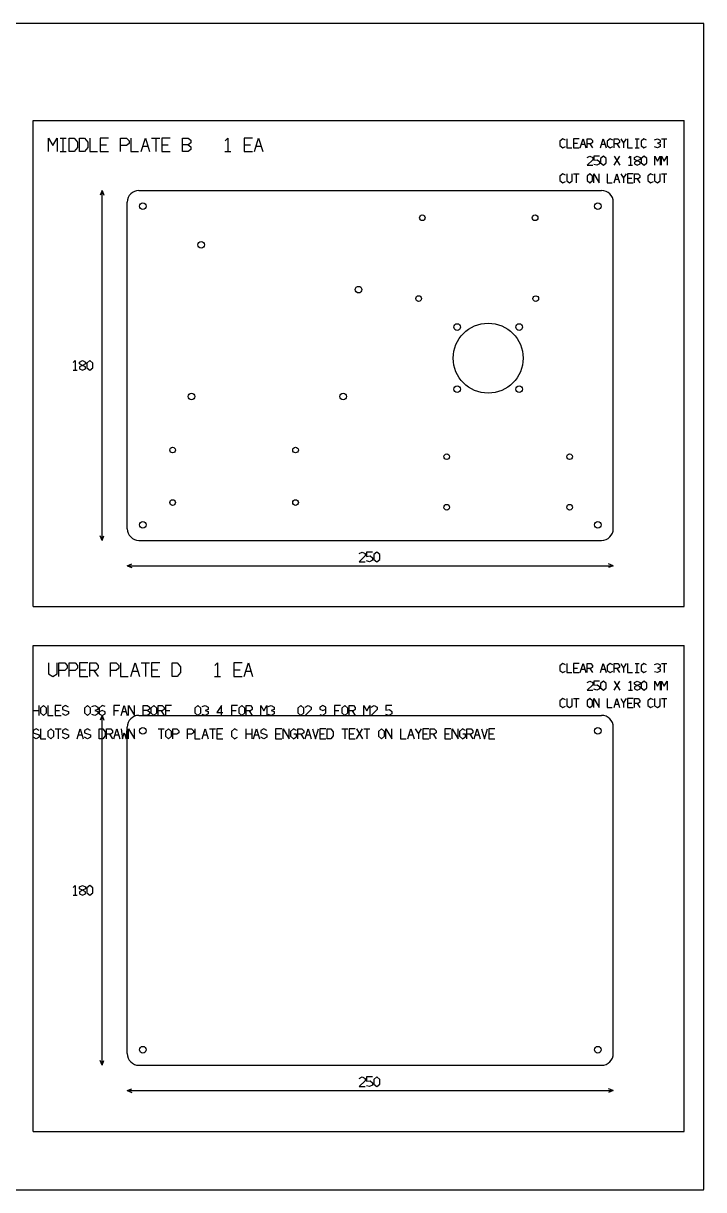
# Model space of a CAD drawing. Header units: millimetres. Extents: x 0 to 700, y 0 to 600.
# Drawn here: x 350 to 700, y 0 to 600 of the extents above; entities that cross this region are included whole.
import ezdxf

# ---------------------------------------------------------------- set-up
doc = ezdxf.new("R2010")
doc.units = ezdxf.units.MM

msp = doc.modelspace()

# ---------------------------------------------------------------- linework, layer by layer
at = {"layer": 'CUT'}
for p, q in [((409.5, 514), (647.5, 514)), ((403.5, 340), (403.5, 508)), ((653.5, 340), (653.5, 508)), ((409.5, 334), (647.5, 334)), ((409.5, 244), (647.5, 244)), ((403.5, 70), (403.5, 238)), ((653.5, 70), (653.5, 238)), ((409.5, 64), (647.5, 64))]:
    msp.add_line(p, q, dxfattribs=at)
for centre, radius in [((411.5, 506), 1.7), ((645.5, 506), 1.7), ((555.2655, 499.966), 1.45), ((613.2655, 499.966), 1.45), ((441.5, 486), 1.7), ((522.49, 463), 1.7), ((553.3655, 458.396), 1.45), ((613.6155, 458.366), 1.45), ((589.13, 427.76), 18), ((573.13, 443.76), 1.7), ((605.13, 443.76), 1.7), ((436.5, 408), 1.7), ((514.5, 408), 1.7), ((573.13, 411.76), 1.7), ((605.13, 411.76), 1.7), ((426.7925, 380.5), 1.45), ((490.0425, 380.5), 1.45), ((567.7925, 377.0595), 1.45), ((631.0425, 377.0595), 1.45), ((426.7925, 353.475), 1.45), ((490.0425, 353.475), 1.45), ((567.7925, 351.0595), 1.45), ((631.0425, 351.0595), 1.45), ((411.5, 342), 1.7), ((645.5, 342), 1.7), ((411.5, 236), 1.7), ((645.5, 236), 1.7), ((411.5, 72), 1.7), ((645.5, 72), 1.7)]:
    msp.add_circle(centre, radius, dxfattribs=at)
for centre, start, end in [((409.5, 508), 90, 180), ((647.5, 508), 0, 90), ((409.5, 340), 180, 270), ((647.5, 340), 270, 360), ((409.5, 238), 90, 180), ((647.5, 238), 0, 90), ((409.5, 70), 180, 270), ((647.5, 70), 270, 360)]:
    msp.add_arc(centre, 6, start, end, dxfattribs=at)
at = {"layer": 'DIM'}
for p, q in [((355, 550), (690, 550)), ((355, 300), (355, 550)), ((690, 300), (690, 550)), ((363, 534), (363, 541)), ((363, 541), (365.17, 537.15)), ((365.17, 537.15), (367.34, 541)), ((367.34, 541), (367.34, 534)), ((368.9458, 541), (371.9838, 541)), ((370.4648, 534), (370.4648, 541)), ((373.5896, 534), (373.5896, 541)), ((373.5896, 541), (376.1936, 541)), ((376.1936, 541), (377.9296, 538.9)), ((378.8844, 534), (378.8844, 541)), ((378.8844, 541), (381.4884, 541)), ((381.4884, 541), (383.2244, 538.9)), ((384.1792, 541), (384.1792, 534)), ((393.814, 541), (389.474, 541)), ((389.474, 541), (389.474, 534)), ((400.0636, 534), (400.0636, 541)), ((400.0636, 541), (403.1016, 541)), ((403.1016, 541), (404.4036, 539.6)), ((405.3584, 541), (405.3584, 534)), ((410.6532, 534), (412.8232, 541)), ((412.8232, 541), (414.9932, 534)), ((415.948, 541), (420.288, 541)), ((418.118, 541), (418.118, 534)), ((425.5828, 541), (421.2428, 541)), ((421.2428, 541), (421.2428, 534)), ((431.8324, 534), (431.8324, 541)), ((431.8324, 541), (434.8704, 541)), ((434.8704, 541), (436.1724, 539.95)), ((453.8796, 539.6), (455.1816, 541)), ((455.1816, 541), (455.1816, 534)), ((467.9412, 541), (463.6012, 541)), ((463.6012, 541), (463.6012, 534)), ((468.896, 534), (471.066, 541)), ((471.066, 541), (473.236, 534)), ((627.49, 540.6), (626.064, 539.45)), ((628.916, 539.91), (627.49, 540.6)), ((629.5434, 540.6), (629.5434, 536)), ((635.8749, 540.6), (633.0229, 540.6)), ((633.0229, 540.6), (633.0229, 536)), ((636.5023, 536), (637.9283, 540.6)), ((637.9283, 540.6), (639.3543, 536)), ((639.9818, 536), (639.9818, 540.6)), ((639.9818, 540.6), (641.9782, 540.6)), ((641.9782, 540.6), (642.8338, 539.68)), ((646.9406, 536), (648.3666, 540.6)), ((648.3666, 540.6), (649.7926, 536)), ((651.8461, 540.6), (650.4201, 539.45)), ((653.2721, 539.91), (651.8461, 540.6)), ((653.8995, 536), (653.8995, 540.6)), ((653.8995, 540.6), (655.8959, 540.6)), ((655.8959, 540.6), (656.7515, 539.68)), ((657.379, 540.6), (658.805, 538.3)), ((658.805, 538.3), (660.231, 540.6)), ((660.8584, 540.6), (660.8584, 536)), ((664.7656, 540.6), (666.762, 540.6)), ((665.7638, 536), (665.7638, 540.6)), ((669.2433, 540.6), (667.8173, 539.45)), ((670.6693, 539.91), (669.2433, 540.6)), ((674.7762, 540.14), (676.2022, 540.6)), ((676.2022, 540.6), (677.6282, 539.91)), ((678.2556, 540.6), (681.1076, 540.6)), ((679.6816, 540.6), (679.6816, 536)), ((368.9458, 534), (371.9838, 534)), ((376.1936, 534), (373.5896, 534)), ((377.9296, 536.1), (376.1936, 534)), ((377.9296, 538.9), (377.9296, 536.1)), ((381.4884, 534), (378.8844, 534)), ((383.2244, 536.1), (381.4884, 534)), ((383.2244, 538.9), (383.2244, 536.1)), ((384.1792, 534), (388.0852, 534)), ((389.474, 537.5), (392.729, 537.5)), ((389.474, 534), (393.814, 534)), ((403.1016, 537.15), (400.0636, 537.15)), ((404.4036, 538.2), (403.1016, 537.15)), ((404.4036, 539.6), (404.4036, 538.2)), ((405.3584, 534), (409.2644, 534)), ((411.608, 536.8), (414.0384, 536.8)), ((421.2428, 537.5), (424.4978, 537.5)), ((421.2428, 534), (425.5828, 534)), ((434.8704, 537.5), (431.8324, 537.5)), ((434.8704, 534), (431.8324, 534)), ((436.1724, 538.55), (434.8704, 537.5)), ((434.8704, 537.5), (436.1724, 536.45)), ((436.1724, 535.05), (434.8704, 534)), ((436.1724, 539.95), (436.1724, 538.55)), ((436.1724, 536.45), (436.1724, 535.05)), ((453.6626, 534), (456.7006, 534)), ((463.6012, 537.5), (466.8562, 537.5)), ((463.6012, 534), (467.9412, 534)), ((469.8508, 536.8), (472.2812, 536.8)), ((626.064, 539.45), (626.064, 537.15)), ((626.064, 537.15), (627.49, 536)), ((627.49, 536), (628.916, 536.69)), ((629.5434, 536), (632.1102, 536)), ((633.0229, 538.3), (635.1619, 538.3)), ((633.0229, 536), (635.8749, 536)), ((637.1298, 537.84), (638.7269, 537.84)), ((641.9782, 538.07), (639.9818, 538.07)), ((641.4078, 538.07), (642.8338, 536)), ((642.8338, 538.76), (641.9782, 538.07)), ((642.8338, 539.68), (642.8338, 538.76)), ((647.5681, 537.84), (649.1652, 537.84)), ((650.4201, 539.45), (650.4201, 537.15)), ((650.4201, 537.15), (651.8461, 536)), ((651.8461, 536), (653.2721, 536.69)), ((655.8959, 538.07), (653.8995, 538.07)), ((655.3255, 538.07), (656.7515, 536)), ((656.7515, 538.76), (655.8959, 538.07)), ((656.7515, 539.68), (656.7515, 538.76)), ((658.805, 538.3), (658.805, 536)), ((660.8584, 536), (663.4252, 536)), ((664.7656, 536), (666.762, 536)), ((667.8173, 539.45), (667.8173, 537.15)), ((667.8173, 537.15), (669.2433, 536)), ((669.2433, 536), (670.6693, 536.69)), ((676.2022, 536), (674.7762, 536.46)), ((677.6282, 538.76), (676.2022, 538.3)), ((676.2022, 538.3), (677.6282, 537.84)), ((677.6282, 536.69), (676.2022, 536)), ((677.6282, 539.91), (677.6282, 538.76)), ((677.6282, 537.84), (677.6282, 536.69)), ((640.048, 530.91), (641.474, 531.6)), ((642.9, 529.76), (640.048, 527)), ((641.474, 531.6), (642.9, 530.91)), ((642.9, 530.91), (642.9, 529.76)), ((646.3794, 531.6), (643.5274, 531.6)), ((643.5274, 531.6), (643.5274, 529.53)), ((643.5274, 529.53), (645.2386, 529.76)), ((645.2386, 529.76), (646.3794, 528.84)), ((646.3794, 528.84), (646.3794, 527.69)), ((648.4329, 531.6), (647.0069, 530.45)), ((647.0069, 530.45), (647.0069, 528.15)), ((647.0069, 528.15), (648.4329, 527)), ((649.8589, 530.45), (648.4329, 531.6)), ((648.4329, 527), (649.8589, 528.15)), ((649.8589, 528.15), (649.8589, 530.45)), ((653.9658, 527), (656.8178, 531.6)), ((653.9658, 531.6), (656.8178, 527)), ((661.495, 530.68), (662.3506, 531.6)), ((662.3506, 531.6), (662.3506, 527)), ((664.4041, 530.91), (665.8301, 531.6)), ((664.4041, 529.99), (664.4041, 530.91)), ((665.8301, 529.3), (664.4041, 529.99)), ((665.8301, 529.3), (664.4041, 528.61)), ((664.4041, 528.61), (664.4041, 527.69)), ((665.8301, 531.6), (667.2561, 530.91)), ((667.2561, 529.99), (665.8301, 529.3)), ((667.2561, 528.61), (665.8301, 529.3)), ((667.2561, 530.91), (667.2561, 529.99)), ((667.2561, 527.69), (667.2561, 528.61)), ((669.3095, 531.6), (667.8835, 530.45)), ((667.8835, 530.45), (667.8835, 528.15)), ((667.8835, 528.15), (669.3095, 527)), ((670.7355, 530.45), (669.3095, 531.6)), ((669.3095, 527), (670.7355, 528.15)), ((670.7355, 528.15), (670.7355, 530.45)), ((674.8424, 527), (674.8424, 531.6)), ((674.8424, 531.6), (676.2684, 529.07)), ((676.2684, 529.07), (677.6944, 531.6)), ((677.6944, 531.6), (677.6944, 527)), ((678.3218, 527), (678.3218, 531.6)), ((678.3218, 531.6), (679.7478, 529.07)), ((679.7478, 529.07), (681.1738, 531.6)), ((681.1738, 531.6), (681.1738, 527)), ((627.49, 522.6), (626.064, 521.45)), ((628.916, 521.91), (627.49, 522.6)), ((629.5434, 522.6), (629.5434, 518.92)), ((632.3954, 518.92), (632.3954, 522.6)), ((633.0229, 522.6), (635.8749, 522.6)), ((634.4489, 522.6), (634.4489, 518)), ((641.4078, 522.6), (639.9818, 521.45)), ((640.048, 527), (642.9, 527)), ((642.8338, 521.45), (641.4078, 522.6)), ((643.4612, 518), (643.4612, 522.6)), ((643.4612, 522.6), (646.3132, 518)), ((644.9534, 527), (643.5274, 527.46)), ((646.3794, 527.69), (644.9534, 527)), ((646.3132, 518), (646.3132, 522.6)), ((650.4201, 522.6), (650.4201, 518)), ((653.8995, 518), (655.3255, 522.6)), ((655.3255, 522.6), (656.7515, 518)), ((657.379, 522.6), (658.805, 520.3)), ((658.805, 520.3), (660.231, 522.6)), ((663.7104, 522.6), (660.8584, 522.6)), ((660.8584, 522.6), (660.8584, 518)), ((661.3524, 527), (663.3488, 527)), ((664.3378, 518), (664.3378, 522.6)), ((664.3378, 522.6), (666.3342, 522.6)), ((664.4041, 527.69), (665.8301, 527)), ((665.8301, 527), (667.2561, 527.69)), ((666.3342, 522.6), (667.1898, 521.68)), ((672.7227, 522.6), (671.2967, 521.45)), ((674.1487, 521.91), (672.7227, 522.6)), ((674.7762, 522.6), (674.7762, 518.92)), ((677.6282, 518.92), (677.6282, 522.6)), ((678.2556, 522.6), (681.1076, 522.6)), ((679.6816, 522.6), (679.6816, 518)), ((626.064, 521.45), (626.064, 519.15)), ((626.064, 519.15), (627.49, 518)), ((627.49, 518), (628.916, 518.69)), ((629.5434, 518.92), (630.9694, 518)), ((630.9694, 518), (632.3954, 518.92)), ((639.9818, 521.45), (639.9818, 519.15)), ((639.9818, 519.15), (641.4078, 518)), ((641.4078, 518), (642.8338, 519.15)), ((642.8338, 519.15), (642.8338, 521.45)), ((650.4201, 518), (652.9869, 518)), ((654.527, 519.84), (656.1241, 519.84)), ((658.805, 520.3), (658.805, 518)), ((660.8584, 520.3), (662.9974, 520.3)), ((660.8584, 518), (663.7104, 518)), ((666.3342, 520.07), (664.3378, 520.07)), ((665.7638, 520.07), (667.1898, 518)), ((667.1898, 520.76), (666.3342, 520.07)), ((667.1898, 521.68), (667.1898, 520.76)), ((671.2967, 521.45), (671.2967, 519.15)), ((671.2967, 519.15), (672.7227, 518)), ((672.7227, 518), (674.1487, 518.69)), ((674.7762, 518.92), (676.2022, 518)), ((676.2022, 518), (677.6282, 518.92)), ((390.5, 514), (389.54, 511.6)), ((390.5, 334), (390.5, 514)), ((390.5, 514), (391.46, 511.6)), ((375.72, 425.5), (376.65, 426.5)), ((376.65, 426.5), (376.65, 421.5)), ((378.882, 425.75), (380.432, 426.5)), ((380.432, 426.5), (381.982, 425.75)), ((384.214, 426.5), (382.664, 425.25)), ((385.764, 425.25), (384.214, 426.5)), ((375.565, 421.5), (377.735, 421.5)), ((378.882, 424.75), (378.882, 425.75)), ((380.432, 424), (378.882, 424.75)), ((380.432, 424), (378.882, 423.25)), ((378.882, 423.25), (378.882, 422.25)), ((378.882, 422.25), (380.432, 421.5)), ((381.982, 424.75), (380.432, 424)), ((381.982, 423.25), (380.432, 424)), ((380.432, 421.5), (381.982, 422.25)), ((381.982, 425.75), (381.982, 424.75)), ((381.982, 422.25), (381.982, 423.25)), ((382.664, 425.25), (382.664, 422.75)), ((382.664, 422.75), (384.214, 421.5)), ((384.214, 421.5), (385.764, 422.75)), ((385.764, 422.75), (385.764, 425.25)), ((390.5, 334), (389.54, 336.4)), ((390.5, 334), (391.46, 336.4)), ((522.8, 327.25), (524.35, 328)), ((525.9, 326), (522.8, 323)), ((524.35, 328), (525.9, 327.25)), ((525.9, 327.25), (525.9, 326)), ((529.682, 328), (526.582, 328)), ((526.582, 328), (526.582, 325.75)), ((526.582, 325.75), (528.442, 326)), ((528.442, 326), (529.682, 325)), ((529.682, 325), (529.682, 323.75)), ((531.914, 328), (530.364, 326.75)), ((530.364, 326.75), (530.364, 324.25)), ((530.364, 324.25), (531.914, 323)), ((533.464, 326.75), (531.914, 328)), ((531.914, 323), (533.464, 324.25)), ((533.464, 324.25), (533.464, 326.75)), ((403.5, 321), (405.9, 321.96)), ((403.5, 321), (653.5, 321)), ((403.5, 321), (405.9, 320.04)), ((522.8, 323), (525.9, 323)), ((528.132, 323), (526.582, 323.5)), ((529.682, 323.75), (528.132, 323)), ((653.5, 321), (651.1, 321.96)), ((653.5, 321), (651.1, 320.04)), ((355, 300), (690, 300)), ((355, 280), (690, 280)), ((355, 30), (355, 280)), ((690, 30), (690, 280)), ((363, 271), (363, 265.4)), ((367.34, 265.4), (367.34, 271)), ((368.2948, 264), (368.2948, 271)), ((368.2948, 271), (371.3328, 271)), ((371.3328, 271), (372.6348, 269.6)), ((373.5896, 264), (373.5896, 271)), ((373.5896, 271), (376.6276, 271)), ((376.6276, 271), (377.9296, 269.6)), ((383.2244, 271), (378.8844, 271)), ((378.8844, 271), (378.8844, 264)), ((384.1792, 264), (384.1792, 271)), ((384.1792, 271), (387.2172, 271)), ((387.2172, 271), (388.5192, 269.6)), ((394.7688, 264), (394.7688, 271)), ((394.7688, 271), (397.8068, 271)), ((397.8068, 271), (399.1088, 269.6)), ((400.0636, 271), (400.0636, 264)), ((405.3584, 264), (407.5284, 271)), ((407.5284, 271), (409.6984, 264)), ((410.6532, 271), (414.9932, 271)), ((412.8232, 271), (412.8232, 264)), ((420.288, 271), (415.948, 271)), ((415.948, 271), (415.948, 264)), ((426.5376, 264), (426.5376, 271)), ((426.5376, 271), (429.1416, 271)), ((429.1416, 271), (430.8776, 268.9)), ((448.5848, 269.6), (449.8868, 271)), ((449.8868, 271), (449.8868, 264)), ((462.6464, 271), (458.3064, 271)), ((458.3064, 271), (458.3064, 264)), ((463.6012, 264), (465.7712, 271)), ((465.7712, 271), (467.9412, 264)), ((627.49, 270.6), (626.064, 269.45)), ((628.916, 269.91), (627.49, 270.6)), ((629.5434, 270.6), (629.5434, 266)), ((635.8749, 270.6), (633.0229, 270.6)), ((633.0229, 270.6), (633.0229, 266)), ((636.5023, 266), (637.9283, 270.6)), ((637.9283, 270.6), (639.3543, 266)), ((639.9818, 266), (639.9818, 270.6)), ((639.9818, 270.6), (641.9782, 270.6)), ((641.9782, 270.6), (642.8338, 269.68)), ((646.9406, 266), (648.3666, 270.6)), ((648.3666, 270.6), (649.7926, 266)), ((651.8461, 270.6), (650.4201, 269.45)), ((653.2721, 269.91), (651.8461, 270.6)), ((653.8995, 266), (653.8995, 270.6)), ((653.8995, 270.6), (655.8959, 270.6)), ((655.8959, 270.6), (656.7515, 269.68)), ((657.379, 270.6), (658.805, 268.3)), ((658.805, 268.3), (660.231, 270.6)), ((660.8584, 270.6), (660.8584, 266)), ((664.7656, 270.6), (666.762, 270.6)), ((665.7638, 266), (665.7638, 270.6)), ((669.2433, 270.6), (667.8173, 269.45)), ((670.6693, 269.91), (669.2433, 270.6)), ((674.7762, 270.14), (676.2022, 270.6)), ((676.2022, 270.6), (677.6282, 269.91)), ((678.2556, 270.6), (681.1076, 270.6)), ((679.6816, 270.6), (679.6816, 266)), ((363, 265.4), (365.17, 264)), ((365.17, 264), (367.34, 265.4)), ((371.3328, 267.15), (368.2948, 267.15)), ((372.6348, 268.2), (371.3328, 267.15)), ((372.6348, 269.6), (372.6348, 268.2)), ((376.6276, 267.15), (373.5896, 267.15)), ((377.9296, 268.2), (376.6276, 267.15)), ((377.9296, 269.6), (377.9296, 268.2)), ((378.8844, 267.5), (382.1394, 267.5)), ((378.8844, 264), (383.2244, 264)), ((387.2172, 267.15), (384.1792, 267.15)), ((386.3492, 267.15), (388.5192, 264)), ((388.5192, 268.2), (387.2172, 267.15)), ((388.5192, 269.6), (388.5192, 268.2)), ((397.8068, 267.15), (394.7688, 267.15)), ((399.1088, 268.2), (397.8068, 267.15)), ((399.1088, 269.6), (399.1088, 268.2)), ((400.0636, 264), (403.9696, 264)), ((406.3132, 266.8), (408.7436, 266.8)), ((415.948, 267.5), (419.203, 267.5)), ((415.948, 264), (420.288, 264)), ((429.1416, 264), (426.5376, 264)), ((430.8776, 266.1), (429.1416, 264)), ((430.8776, 268.9), (430.8776, 266.1)), ((448.3678, 264), (451.4058, 264)), ((458.3064, 267.5), (461.5614, 267.5)), ((458.3064, 264), (462.6464, 264)), ((464.556, 266.8), (466.9864, 266.8)), ((626.064, 269.45), (626.064, 267.15)), ((626.064, 267.15), (627.49, 266)), ((627.49, 266), (628.916, 266.69)), ((629.5434, 266), (632.1102, 266)), ((633.0229, 268.3), (635.1619, 268.3)), ((633.0229, 266), (635.8749, 266)), ((637.1298, 267.84), (638.7269, 267.84)), ((641.9782, 268.07), (639.9818, 268.07)), ((641.4078, 268.07), (642.8338, 266)), ((642.8338, 268.76), (641.9782, 268.07)), ((642.8338, 269.68), (642.8338, 268.76)), ((647.5681, 267.84), (649.1652, 267.84)), ((650.4201, 269.45), (650.4201, 267.15)), ((650.4201, 267.15), (651.8461, 266)), ((651.8461, 266), (653.2721, 266.69)), ((655.8959, 268.07), (653.8995, 268.07)), ((655.3255, 268.07), (656.7515, 266)), ((656.7515, 268.76), (655.8959, 268.07)), ((656.7515, 269.68), (656.7515, 268.76)), ((658.805, 268.3), (658.805, 266)), ((660.8584, 266), (663.4252, 266)), ((664.7656, 266), (666.762, 266)), ((667.8173, 269.45), (667.8173, 267.15)), ((667.8173, 267.15), (669.2433, 266)), ((669.2433, 266), (670.6693, 266.69)), ((676.2022, 266), (674.7762, 266.46)), ((677.6282, 268.76), (676.2022, 268.3)), ((676.2022, 268.3), (677.6282, 267.84)), ((677.6282, 266.69), (676.2022, 266)), ((677.6282, 269.91), (677.6282, 268.76)), ((677.6282, 267.84), (677.6282, 266.69)), ((640.048, 260.91), (641.474, 261.6)), ((642.9, 259.76), (640.048, 257)), ((641.474, 261.6), (642.9, 260.91)), ((642.9, 260.91), (642.9, 259.76)), ((646.3794, 261.6), (643.5274, 261.6)), ((643.5274, 261.6), (643.5274, 259.53)), ((643.5274, 259.53), (645.2386, 259.76)), ((645.2386, 259.76), (646.3794, 258.84)), ((646.3794, 258.84), (646.3794, 257.69)), ((648.4329, 261.6), (647.0069, 260.45)), ((647.0069, 260.45), (647.0069, 258.15)), ((647.0069, 258.15), (648.4329, 257)), ((649.8589, 260.45), (648.4329, 261.6)), ((648.4329, 257), (649.8589, 258.15)), ((649.8589, 258.15), (649.8589, 260.45)), ((653.9658, 257), (656.8178, 261.6)), ((653.9658, 261.6), (656.8178, 257)), ((661.495, 260.68), (662.3506, 261.6)), ((662.3506, 261.6), (662.3506, 257)), ((664.4041, 260.91), (665.8301, 261.6)), ((664.4041, 259.99), (664.4041, 260.91)), ((665.8301, 259.3), (664.4041, 259.99)), ((665.8301, 259.3), (664.4041, 258.61)), ((664.4041, 258.61), (664.4041, 257.69)), ((665.8301, 261.6), (667.2561, 260.91)), ((667.2561, 259.99), (665.8301, 259.3)), ((667.2561, 258.61), (665.8301, 259.3)), ((667.2561, 260.91), (667.2561, 259.99)), ((667.2561, 257.69), (667.2561, 258.61)), ((669.3095, 261.6), (667.8835, 260.45)), ((667.8835, 260.45), (667.8835, 258.15)), ((667.8835, 258.15), (669.3095, 257)), ((670.7355, 260.45), (669.3095, 261.6)), ((669.3095, 257), (670.7355, 258.15)), ((670.7355, 258.15), (670.7355, 260.45)), ((674.8424, 257), (674.8424, 261.6)), ((674.8424, 261.6), (676.2684, 259.07)), ((676.2684, 259.07), (677.6944, 261.6)), ((677.6944, 261.6), (677.6944, 257)), ((678.3218, 257), (678.3218, 261.6)), ((678.3218, 261.6), (679.7478, 259.07)), ((679.7478, 259.07), (681.1738, 261.6)), ((681.1738, 261.6), (681.1738, 257)), ((627.49, 252.6), (626.064, 251.45)), ((628.916, 251.91), (627.49, 252.6)), ((629.5434, 252.6), (629.5434, 248.92)), ((632.3954, 248.92), (632.3954, 252.6)), ((633.0229, 252.6), (635.8749, 252.6)), ((634.4489, 252.6), (634.4489, 248)), ((641.4078, 252.6), (639.9818, 251.45)), ((640.048, 257), (642.9, 257)), ((642.8338, 251.45), (641.4078, 252.6)), ((643.4612, 248), (643.4612, 252.6)), ((643.4612, 252.6), (646.3132, 248)), ((644.9534, 257), (643.5274, 257.46)), ((646.3794, 257.69), (644.9534, 257)), ((646.3132, 248), (646.3132, 252.6)), ((650.4201, 252.6), (650.4201, 248)), ((653.8995, 248), (655.3255, 252.6)), ((655.3255, 252.6), (656.7515, 248)), ((657.379, 252.6), (658.805, 250.3)), ((658.805, 250.3), (660.231, 252.6)), ((663.7104, 252.6), (660.8584, 252.6)), ((660.8584, 252.6), (660.8584, 248)), ((661.3524, 257), (663.3488, 257)), ((664.3378, 248), (664.3378, 252.6)), ((664.3378, 252.6), (666.3342, 252.6)), ((664.4041, 257.69), (665.8301, 257)), ((665.8301, 257), (667.2561, 257.69)), ((666.3342, 252.6), (667.1898, 251.68)), ((672.7227, 252.6), (671.2967, 251.45)), ((674.1487, 251.91), (672.7227, 252.6)), ((674.7762, 252.6), (674.7762, 248.92)), ((677.6282, 248.92), (677.6282, 252.6)), ((678.2556, 252.6), (681.1076, 252.6)), ((679.6816, 252.6), (679.6816, 248)), ((355, 244), (355, 249)), ((355, 246.5), (358.1, 246.5)), ((358.1, 244), (358.1, 249)), ((360.332, 249), (358.782, 247.75)), ((358.782, 247.75), (358.782, 245.25)), ((361.882, 247.75), (360.332, 249)), ((361.882, 245.25), (361.882, 247.75)), ((362.564, 249), (362.564, 244)), ((369.446, 249), (366.346, 249)), ((366.346, 249), (366.346, 244)), ((366.346, 246.5), (368.671, 246.5)), ((371.678, 249), (370.128, 248.25)), ((370.128, 248.25), (370.128, 247)), ((370.128, 247), (373.228, 246)), ((373.228, 248.25), (371.678, 249)), ((373.228, 246), (373.228, 244.75)), ((383.024, 249), (381.474, 247.75)), ((381.474, 247.75), (381.474, 245.25)), ((384.574, 247.75), (383.024, 249)), ((384.574, 245.25), (384.574, 247.75)), ((385.256, 248.5), (386.806, 249)), ((386.806, 249), (388.356, 248.25)), ((388.356, 247), (386.806, 246.5)), ((386.806, 246.5), (388.356, 246)), ((388.356, 248.25), (388.356, 247)), ((388.356, 246), (388.356, 244.75)), ((390.588, 249), (389.038, 247.75)), ((389.038, 247.75), (389.038, 244.75)), ((390.588, 246.5), (389.038, 245.75)), ((392.138, 248.5), (390.588, 249)), ((392.138, 245.75), (390.588, 246.5)), ((399.702, 249), (396.602, 249)), ((396.602, 249), (396.602, 244)), ((396.602, 246.5), (398.927, 246.5)), ((400.384, 244), (401.934, 249)), ((401.066, 246), (402.802, 246)), ((401.934, 249), (403.484, 244)), ((404.166, 244), (404.166, 249)), ((404.166, 249), (407.266, 244)), ((407.266, 244), (407.266, 249)), ((411.73, 244), (411.73, 249)), ((411.73, 249), (413.9, 249)), ((413.9, 246.5), (411.73, 246.5)), ((413.9, 249), (414.83, 248.25)), ((414.83, 247.25), (413.9, 246.5)), ((413.9, 246.5), (414.83, 245.75)), ((414.83, 248.25), (414.83, 247.25)), ((417.062, 249), (415.512, 247.75)), ((415.512, 247.75), (415.512, 245.25)), ((418.612, 247.75), (417.062, 249)), ((418.612, 245.25), (418.612, 247.75)), ((419.294, 244), (419.294, 249)), ((419.294, 249), (421.464, 249)), ((421.464, 246.25), (419.294, 246.25)), ((420.844, 246.25), (422.394, 244)), ((421.464, 249), (422.394, 248)), ((422.394, 247), (421.464, 246.25)), ((422.394, 248), (422.394, 247)), ((426.176, 249), (423.076, 249)), ((423.076, 249), (423.076, 244)), ((423.076, 246.5), (425.401, 246.5)), ((439.754, 249), (438.204, 247.75)), ((438.204, 247.75), (438.204, 245.25)), ((441.304, 247.75), (439.754, 249)), ((441.304, 245.25), (441.304, 247.75)), ((441.986, 248.5), (443.536, 249)), ((443.536, 249), (445.086, 248.25)), ((445.086, 247), (443.536, 246.5)), ((443.536, 246.5), (445.086, 246)), ((445.086, 248.25), (445.086, 247)), ((445.086, 246), (445.086, 244.75)), ((451.875, 249), (449.55, 245.5)), ((451.875, 244), (451.875, 249)), ((460.214, 249), (457.114, 249)), ((457.114, 249), (457.114, 244)), ((457.114, 246.5), (459.439, 246.5)), ((462.446, 249), (460.896, 247.75)), ((460.896, 247.75), (460.896, 245.25)), ((463.996, 247.75), (462.446, 249)), ((463.996, 245.25), (463.996, 247.75)), ((464.678, 244), (464.678, 249)), ((464.678, 249), (466.848, 249)), ((466.848, 246.25), (464.678, 246.25)), ((466.228, 246.25), (467.778, 244)), ((466.848, 249), (467.778, 248)), ((467.778, 247), (466.848, 246.25)), ((467.778, 248), (467.778, 247)), ((472.242, 244), (472.242, 249)), ((472.242, 249), (473.792, 246.25)), ((473.792, 246.25), (475.342, 249)), ((475.342, 249), (475.342, 244)), ((476.024, 248.5), (477.574, 249)), ((477.574, 249), (479.124, 248.25)), ((479.124, 247), (477.574, 246.5)), ((477.574, 246.5), (479.124, 246)), ((479.124, 248.25), (479.124, 247)), ((479.124, 246), (479.124, 244.75)), ((492.702, 249), (491.152, 247.75)), ((491.152, 247.75), (491.152, 245.25)), ((494.252, 247.75), (492.702, 249)), ((494.252, 245.25), (494.252, 247.75)), ((494.934, 248.25), (496.484, 249)), ((498.034, 247), (494.934, 244)), ((496.484, 249), (498.034, 248.25)), ((498.034, 248.25), (498.034, 247)), ((504.048, 249), (502.498, 248.25)), ((502.498, 248.25), (502.498, 247.25)), ((502.498, 247.25), (504.048, 246.5)), ((505.598, 248.25), (504.048, 249)), ((504.048, 246.5), (505.598, 247.25)), ((505.598, 245.25), (505.598, 248.25)), ((513.162, 249), (510.062, 249)), ((510.062, 249), (510.062, 244)), ((510.062, 246.5), (512.387, 246.5)), ((515.394, 249), (513.844, 247.75)), ((513.844, 247.75), (513.844, 245.25)), ((516.944, 247.75), (515.394, 249)), ((516.944, 245.25), (516.944, 247.75)), ((517.626, 244), (517.626, 249)), ((517.626, 249), (519.796, 249)), ((519.796, 246.25), (517.626, 246.25)), ((519.176, 246.25), (520.726, 244)), ((519.796, 249), (520.726, 248)), ((520.726, 247), (519.796, 246.25)), ((520.726, 248), (520.726, 247)), ((525.19, 244), (525.19, 249)), ((525.19, 249), (526.74, 246.25)), ((526.74, 246.25), (528.29, 249)), ((528.29, 249), (528.29, 244)), ((528.972, 248.25), (530.522, 249)), ((532.072, 247), (528.972, 244)), ((530.522, 249), (532.072, 248.25)), ((532.072, 248.25), (532.072, 247)), ((539.636, 249), (536.536, 249)), ((536.536, 249), (536.536, 246.75)), ((536.536, 246.75), (538.396, 247)), ((538.396, 247), (539.636, 246)), ((539.636, 246), (539.636, 244.75)), ((626.064, 251.45), (626.064, 249.15)), ((626.064, 249.15), (627.49, 248)), ((627.49, 248), (628.916, 248.69)), ((629.5434, 248.92), (630.9694, 248)), ((630.9694, 248), (632.3954, 248.92)), ((639.9818, 251.45), (639.9818, 249.15)), ((639.9818, 249.15), (641.4078, 248)), ((641.4078, 248), (642.8338, 249.15)), ((642.8338, 249.15), (642.8338, 251.45)), ((650.4201, 248), (652.9869, 248)), ((654.527, 249.84), (656.1241, 249.84)), ((658.805, 250.3), (658.805, 248)), ((660.8584, 250.3), (662.9974, 250.3)), ((660.8584, 248), (663.7104, 248)), ((666.3342, 250.07), (664.3378, 250.07)), ((665.7638, 250.07), (667.1898, 248)), ((667.1898, 250.76), (666.3342, 250.07)), ((667.1898, 251.68), (667.1898, 250.76)), ((671.2967, 251.45), (671.2967, 249.15)), ((671.2967, 249.15), (672.7227, 248)), ((672.7227, 248), (674.1487, 248.69)), ((674.7762, 248.92), (676.2022, 248)), ((676.2022, 248), (677.6282, 248.92)), ((358.782, 245.25), (360.332, 244)), ((360.332, 244), (361.882, 245.25)), ((362.564, 244), (365.354, 244)), ((366.346, 244), (369.446, 244)), ((371.678, 244), (370.128, 244.75)), ((373.228, 244.75), (371.678, 244)), ((381.474, 245.25), (383.024, 244)), ((383.024, 244), (384.574, 245.25)), ((386.806, 244), (385.256, 244.5)), ((388.356, 244.75), (386.806, 244)), ((389.038, 244.75), (390.588, 244)), ((390.5, 244), (389.54, 241.6)), ((390.5, 64), (390.5, 244)), ((390.5, 244), (391.46, 241.6)), ((390.588, 244), (392.138, 244.75)), ((392.138, 244.75), (392.138, 245.75)), ((413.9, 244), (411.73, 244)), ((414.83, 244.75), (413.9, 244)), ((414.83, 245.75), (414.83, 244.75)), ((415.512, 245.25), (417.062, 244)), ((417.062, 244), (418.612, 245.25)), ((423.076, 244), (426.176, 244)), ((438.204, 245.25), (439.754, 244)), ((439.754, 244), (441.304, 245.25)), ((443.536, 244), (441.986, 244.5)), ((445.086, 244.75), (443.536, 244)), ((447.008, 244), (447.628, 244)), ((449.55, 245.5), (452.65, 245.5)), ((460.896, 245.25), (462.446, 244)), ((462.446, 244), (463.996, 245.25)), ((477.574, 244), (476.024, 244.5)), ((479.124, 244.75), (477.574, 244)), ((491.152, 245.25), (492.702, 244)), ((492.702, 244), (494.252, 245.25)), ((494.934, 244), (498.034, 244)), ((499.956, 244), (500.576, 244)), ((502.498, 244.5), (504.048, 244)), ((504.048, 244), (505.598, 245.25)), ((513.844, 245.25), (515.394, 244)), ((515.394, 244), (516.944, 245.25)), ((528.972, 244), (532.072, 244)), ((533.994, 244), (534.614, 244)), ((538.086, 244), (536.536, 244.5)), ((539.636, 244.75), (538.086, 244)), ((356.55, 237), (355, 236.25)), ((355, 236.25), (355, 235)), ((355, 235), (358.1, 234)), ((358.1, 236.25), (356.55, 237)), ((358.1, 234), (358.1, 232.75)), ((358.782, 237), (358.782, 232)), ((364.114, 237), (362.564, 235.75)), ((362.564, 235.75), (362.564, 233.25)), ((365.664, 235.75), (364.114, 237)), ((365.664, 233.25), (365.664, 235.75)), ((366.346, 237), (369.446, 237)), ((367.896, 237), (367.896, 232)), ((371.678, 237), (370.128, 236.25)), ((370.128, 236.25), (370.128, 235)), ((370.128, 235), (373.228, 234)), ((373.228, 236.25), (371.678, 237)), ((373.228, 234), (373.228, 232.75)), ((377.692, 232), (379.242, 237)), ((378.374, 234), (380.11, 234)), ((379.242, 237), (380.792, 232)), ((383.024, 237), (381.474, 236.25)), ((381.474, 236.25), (381.474, 235)), ((381.474, 235), (384.574, 234)), ((384.574, 236.25), (383.024, 237)), ((384.574, 234), (384.574, 232.75)), ((389.038, 232), (389.038, 237)), ((389.038, 237), (390.898, 237)), ((390.898, 237), (392.138, 235.5)), ((392.138, 235.5), (392.138, 233.5)), ((392.82, 232), (392.82, 237)), ((392.82, 237), (394.99, 237)), ((394.99, 234.25), (392.82, 234.25)), ((394.37, 234.25), (395.92, 232)), ((394.99, 237), (395.92, 236)), ((395.92, 235), (394.99, 234.25)), ((395.92, 236), (395.92, 235)), ((396.602, 232), (398.152, 237)), ((397.284, 234), (399.02, 234)), ((398.152, 237), (399.702, 232)), ((400.384, 237), (401.004, 232)), ((401.004, 232), (401.934, 235)), ((401.934, 235), (402.864, 232)), ((402.864, 232), (403.484, 237)), ((404.166, 232), (404.166, 237)), ((404.166, 237), (407.266, 232)), ((407.266, 232), (407.266, 237)), ((419.294, 237), (422.394, 237)), ((420.844, 237), (420.844, 232)), ((424.626, 237), (423.076, 235.75)), ((423.076, 235.75), (423.076, 233.25)), ((426.176, 235.75), (424.626, 237)), ((426.176, 233.25), (426.176, 235.75)), ((426.858, 232), (426.858, 237)), ((426.858, 237), (429.028, 237)), ((429.028, 234.25), (426.858, 234.25)), ((429.028, 237), (429.958, 236)), ((429.958, 235), (429.028, 234.25)), ((429.958, 236), (429.958, 235)), ((434.422, 232), (434.422, 237)), ((434.422, 237), (436.592, 237)), ((436.592, 234.25), (434.422, 234.25)), ((436.592, 237), (437.522, 236)), ((437.522, 235), (436.592, 234.25)), ((437.522, 236), (437.522, 235)), ((438.204, 237), (438.204, 232)), ((441.986, 232), (443.536, 237)), ((442.668, 234), (444.404, 234)), ((443.536, 237), (445.086, 232)), ((445.768, 237), (448.868, 237)), ((447.318, 237), (447.318, 232)), ((452.65, 237), (449.55, 237)), ((449.55, 237), (449.55, 232)), ((449.55, 234.5), (451.875, 234.5)), ((458.664, 237), (457.114, 235.75)), ((457.114, 235.75), (457.114, 233.25)), ((460.214, 236.25), (458.664, 237)), ((464.678, 232), (464.678, 237)), ((464.678, 234.5), (467.778, 234.5)), ((467.778, 232), (467.778, 237)), ((468.46, 232), (470.01, 237)), ((469.142, 234), (470.878, 234)), ((470.01, 237), (471.56, 232)), ((473.792, 237), (472.242, 236.25)), ((472.242, 236.25), (472.242, 235)), ((472.242, 235), (475.342, 234)), ((475.342, 236.25), (473.792, 237)), ((475.342, 234), (475.342, 232.75)), ((482.906, 237), (479.806, 237)), ((479.806, 237), (479.806, 232)), ((479.806, 234.5), (482.131, 234.5)), ((483.588, 232), (483.588, 237)), ((483.588, 237), (486.688, 232)), ((486.688, 232), (486.688, 237)), ((488.92, 237), (487.37, 235.75)), ((487.37, 235.75), (487.37, 233.25)), ((490.47, 236.25), (488.92, 237)), ((490.47, 234.25), (489.075, 234.25)), ((490.47, 233), (490.47, 234.25)), ((491.152, 232), (491.152, 237)), ((491.152, 237), (493.322, 237)), ((493.322, 234.25), (491.152, 234.25)), ((492.702, 234.25), (494.252, 232)), ((493.322, 237), (494.252, 236)), ((494.252, 235), (493.322, 234.25)), ((494.252, 236), (494.252, 235)), ((494.934, 232), (496.484, 237)), ((495.616, 234), (497.352, 234)), ((496.484, 237), (498.034, 232)), ((498.716, 237), (500.266, 232)), ((500.266, 232), (501.816, 237)), ((505.598, 237), (502.498, 237)), ((502.498, 237), (502.498, 232)), ((502.498, 234.5), (504.823, 234.5)), ((506.28, 232), (506.28, 237)), ((506.28, 237), (508.14, 237)), ((508.14, 237), (509.38, 235.5)), ((509.38, 235.5), (509.38, 233.5)), ((513.844, 237), (516.944, 237)), ((515.394, 237), (515.394, 232)), ((520.726, 237), (517.626, 237)), ((517.626, 237), (517.626, 232)), ((517.626, 234.5), (519.951, 234.5)), ((521.408, 232), (524.508, 237)), ((521.408, 237), (524.508, 232)), ((525.19, 237), (528.29, 237)), ((526.74, 237), (526.74, 232)), ((534.304, 237), (532.754, 235.75)), ((532.754, 235.75), (532.754, 233.25)), ((535.854, 235.75), (534.304, 237)), ((535.854, 233.25), (535.854, 235.75)), ((536.536, 232), (536.536, 237)), ((536.536, 237), (539.636, 232)), ((539.636, 232), (539.636, 237)), ((544.1, 237), (544.1, 232)), ((547.882, 232), (549.432, 237)), ((548.564, 234), (550.3, 234)), ((549.432, 237), (550.982, 232)), ((551.664, 237), (553.214, 234.5)), ((553.214, 234.5), (554.764, 237)), ((553.214, 234.5), (553.214, 232)), ((558.546, 237), (555.446, 237)), ((555.446, 237), (555.446, 232)), ((555.446, 234.5), (557.771, 234.5)), ((559.228, 232), (559.228, 237)), ((559.228, 237), (561.398, 237)), ((561.398, 234.25), (559.228, 234.25)), ((560.778, 234.25), (562.328, 232)), ((561.398, 237), (562.328, 236)), ((562.328, 235), (561.398, 234.25)), ((562.328, 236), (562.328, 235)), ((569.892, 237), (566.792, 237)), ((566.792, 237), (566.792, 232)), ((566.792, 234.5), (569.117, 234.5)), ((570.574, 232), (570.574, 237)), ((570.574, 237), (573.674, 232)), ((573.674, 232), (573.674, 237)), ((575.906, 237), (574.356, 235.75)), ((574.356, 235.75), (574.356, 233.25)), ((577.456, 236.25), (575.906, 237)), ((577.456, 234.25), (576.061, 234.25)), ((577.456, 233), (577.456, 234.25)), ((578.138, 232), (578.138, 237)), ((578.138, 237), (580.308, 237)), ((580.308, 234.25), (578.138, 234.25)), ((579.688, 234.25), (581.238, 232)), ((580.308, 237), (581.238, 236)), ((581.238, 235), (580.308, 234.25)), ((581.238, 236), (581.238, 235)), ((581.92, 232), (583.47, 237)), ((582.602, 234), (584.338, 234)), ((583.47, 237), (585.02, 232)), ((585.702, 237), (587.252, 232)), ((587.252, 232), (588.802, 237)), ((592.584, 237), (589.484, 237)), ((589.484, 237), (589.484, 232)), ((589.484, 234.5), (591.809, 234.5)), ((356.55, 232), (355, 232.75)), ((358.1, 232.75), (356.55, 232)), ((358.782, 232), (361.572, 232)), ((362.564, 233.25), (364.114, 232)), ((364.114, 232), (365.664, 233.25)), ((371.678, 232), (370.128, 232.75)), ((373.228, 232.75), (371.678, 232)), ((383.024, 232), (381.474, 232.75)), ((384.574, 232.75), (383.024, 232)), ((390.898, 232), (389.038, 232)), ((392.138, 233.5), (390.898, 232)), ((423.076, 233.25), (424.626, 232)), ((424.626, 232), (426.176, 233.25)), ((438.204, 232), (440.994, 232)), ((449.55, 232), (452.65, 232)), ((457.114, 233.25), (458.664, 232)), ((458.664, 232), (460.214, 232.75)), ((473.792, 232), (472.242, 232.75)), ((475.342, 232.75), (473.792, 232)), ((479.806, 232), (482.906, 232)), ((487.37, 233.25), (488.92, 232)), ((488.92, 232), (490.47, 233)), ((502.498, 232), (505.598, 232)), ((508.14, 232), (506.28, 232)), ((509.38, 233.5), (508.14, 232)), ((517.626, 232), (520.726, 232)), ((532.754, 233.25), (534.304, 232)), ((534.304, 232), (535.854, 233.25)), ((544.1, 232), (546.89, 232)), ((555.446, 232), (558.546, 232)), ((566.792, 232), (569.892, 232)), ((574.356, 233.25), (575.906, 232)), ((575.906, 232), (577.456, 233)), ((589.484, 232), (592.584, 232)), ((375.72, 155.5), (376.65, 156.5)), ((376.65, 156.5), (376.65, 151.5)), ((378.882, 155.75), (380.432, 156.5)), ((380.432, 156.5), (381.982, 155.75)), ((384.214, 156.5), (382.664, 155.25)), ((385.764, 155.25), (384.214, 156.5)), ((375.565, 151.5), (377.735, 151.5)), ((378.882, 154.75), (378.882, 155.75)), ((380.432, 154), (378.882, 154.75)), ((380.432, 154), (378.882, 153.25)), ((378.882, 153.25), (378.882, 152.25)), ((378.882, 152.25), (380.432, 151.5)), ((381.982, 154.75), (380.432, 154)), ((381.982, 153.25), (380.432, 154)), ((380.432, 151.5), (381.982, 152.25)), ((381.982, 155.75), (381.982, 154.75)), ((381.982, 152.25), (381.982, 153.25)), ((382.664, 155.25), (382.664, 152.75)), ((382.664, 152.75), (384.214, 151.5)), ((384.214, 151.5), (385.764, 152.75)), ((385.764, 152.75), (385.764, 155.25)), ((390.5, 64), (389.54, 66.4)), ((390.5, 64), (391.46, 66.4)), ((522.8, 57.25), (524.35, 58)), ((525.9, 56), (522.8, 53)), ((524.35, 58), (525.9, 57.25)), ((525.9, 57.25), (525.9, 56)), ((529.682, 58), (526.582, 58)), ((526.582, 58), (526.582, 55.75)), ((526.582, 55.75), (528.442, 56)), ((528.442, 56), (529.682, 55)), ((529.682, 55), (529.682, 53.75)), ((531.914, 58), (530.364, 56.75)), ((530.364, 56.75), (530.364, 54.25)), ((530.364, 54.25), (531.914, 53)), ((533.464, 56.75), (531.914, 58)), ((531.914, 53), (533.464, 54.25)), ((533.464, 54.25), (533.464, 56.75)), ((403.5, 51), (405.9, 51.96)), ((403.5, 51), (653.5, 51)), ((403.5, 51), (405.9, 50.04)), ((522.8, 53), (525.9, 53)), ((528.132, 53), (526.582, 53.5)), ((529.682, 53.75), (528.132, 53)), ((653.5, 51), (651.1, 51.96)), ((653.5, 51), (651.1, 50.04)), ((355, 30), (690, 30))]:
    msp.add_line(p, q, dxfattribs=at)
at = {"layer": 'SHEET'}
for p, q in [((0.1, 600), (699.9, 600)), ((700, 0.1), (700, 599.9)), ((0.1, 0), (699.9, 0))]:
    msp.add_line(p, q, dxfattribs=at)
for centre, start, end in [((699.9, 599.9), 0, 90), ((699.9, 0.1), 270, 360)]:
    msp.add_arc(centre, 0.1, start, end, dxfattribs=at)

doc.saveas('drawing.dxf')
